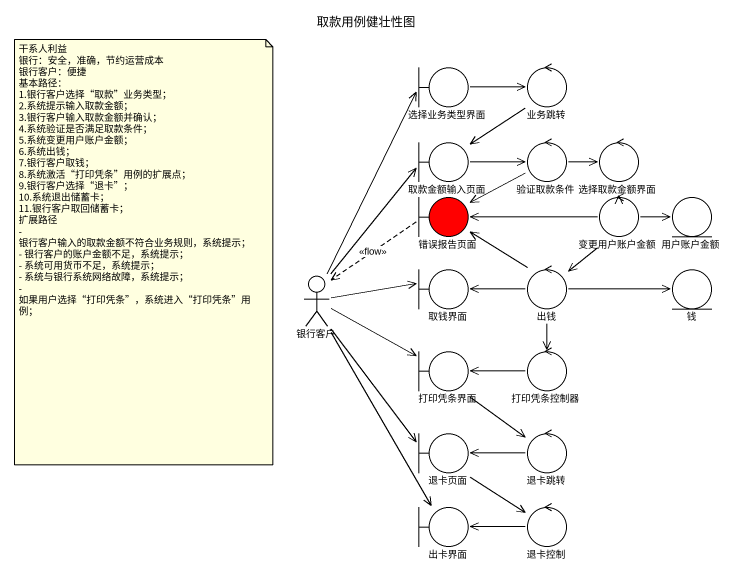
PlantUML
@startuml
title 取款用例健壮性图
boundary 选择业务类型界面
control 业务跳转
boundary 取款金额输入页面
control 验证取款条件
control 选择取款金额界面
boundary 错误报告页面 #FF0000
control 变更用户账户金额
entity 用户账户金额
actor 银行客户
boundary 取钱界面
control 出钱
entity 钱
boundary 打印凭条界面
control 打印凭条控制器
boundary 退卡页面
control 退卡跳转
boundary 出卡界面
control 退卡控制
选择业务类型界面 -right-> 业务跳转
业务跳转 --> 取款金额输入页面
取款金额输入页面 -right-> 验证取款条件
验证取款条件 -right-> 选择取款金额界面
验证取款条件 -left-> 错误报告页面
选择取款金额界面 --> 变更用户账户金额
错误报告页面 ..> 银行客户 : <<flow>>
变更用户账户金额 -left-> 错误报告页面
变更用户账户金额 -right-> 用户账户金额
变更用户账户金额 --> 出钱
银行客户 -up-> 选择业务类型界面
银行客户 -up-> 取款金额输入页面
银行客户 -right-> 取钱界面
银行客户 -right-> 打印凭条界面
银行客户 --> 退卡页面
银行客户 --> 出卡界面
出钱 -up-> 错误报告页面
出钱 -left-> 取钱界面
出钱 -right-> 钱
出钱 --> 打印凭条控制器
打印凭条界面 --> 退卡跳转
打印凭条控制器 -left-> 打印凭条界面
退卡页面 --> 退卡控制
退卡跳转 -left-> 退卡页面
退卡控制 -left-> 出卡界面
note as N1
  干系人利益
  银行：安全，准确，节约运营成本
  银行客户：便捷
  基本路径：
  1.银行客户选择“取款”业务类型；
  2.系统提示输入取款金额；
  3.银行客户输入取款金额并确认；
  4.系统验证是否满足取款条件；
  5.系统变更用户账户金额；
  6.系统出钱；
  7.银行客户取钱；
  8.系统激活“打印凭条”用例的扩展点；
  9.银行客户选择“退卡”；
  10.系统退出储蓄卡；
  11.银行客户取回储蓄卡；
  扩展路径
  - 银行客户输入的取款金额不符合业务规则，系统提示；
  - 银行客户的账户金额不足，系统提示；
  - 系统可用货币不足，系统提示；
  - 系统与银行系统网络故障，系统提示；
  - 如果用户选择“打印凭条”，系统进入“打印凭条”用例；
end note
@enduml
